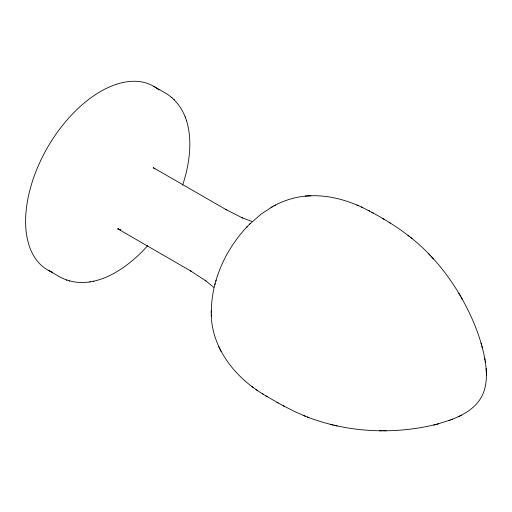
<?xml version="1.0" encoding="UTF-8"?>
<svg xmlns="http://www.w3.org/2000/svg" width="512" height="512" viewBox="0 0 512 512"><rect width="100%" height="100%" fill="white"/><g stroke="black" fill="none" stroke-linecap="round" stroke-linejoin="round"><path stroke-width="0.77" d="M211.309 312.653C211.226 280.64 225.606 249.53 247.366 226.445M485.139 360.794C487.11 373.056 487.462 386.611 481.056 397.722C474.637 408.826 462.72 415.296 451.117 419.718M214.854 284.646L215.123 283.686M215.878 280.979L216.122 280.115M182.624 185.158C192.563 155.552 196.326 112.634 166.086 93.44L153.805 86.355M147.75 245.562C127.085 268.973 91.795 293.683 60.058 277.088L48.211 270.24M249.331 224.435L261.088 214.131L272.512 206.65M246.739 227.085L250.029 223.718M273.926 205.882C284.358 200.166 296.038 196.672 307.917 195.923M271.002 207.488L275.514 205.005M458.253 416.723L459.501 416.109M460.224 415.744L461.389 415.168M436.89 424.224L450.08 420.102M448.595 420.659L452.518 419.194M307.354 417.03C348.922 432.986 395.584 434.874 438.598 423.782M433.741 425.037L435.539 424.576M89.856 281.958L90.323 281.862M93.331 281.274L93.792 281.184M308.32 195.904C325.434 194.771 342.554 198.848 358.214 205.568M305.338 196.096L310.944 195.725M379.507 430.72L382.074 430.733M383.661 430.726L386.163 430.739M120.294 229.766L120.806 229.85L119.802 229.613M330.298 424.358L333.12 425.024M334.259 425.286L337.05 425.946M251.853 221.427L241.933 217.683L242.406 217.894L225.997 209.594L226.438 209.83L153.235 167.642L154.842 168.922M66.272 280.045L66.701 280.179M69.171 280.979L69.594 281.12M118.829 229.299L117.901 228.909L191.027 271.162L190.598 270.899L205.99 280.96L205.574 280.653L213.779 287.373M283.149 405.709L295.59 412.006L305.197 416.166M303.814 415.622L308.736 417.574M361.389 206.982C386.81 219.565 411.322 235.027 430.733 255.955M356.851 204.96L362.765 207.597M368.218 210.317L369.53 211.04M371.949 212.352L373.261 213.075M265.965 395.917L278.202 402.976M276.883 402.253L284.467 406.432M382.893 218.643L384.179 219.418M389.018 222.336L390.304 223.117M211.277 310.925C210.157 346.317 234.419 377.101 263.622 394.483M262.336 393.702L267.251 396.698M252.013 386.541L253.222 387.418M256.038 389.459L257.254 390.342M407.936 235.277L409.101 236.205M410.925 237.638L412.083 238.56M171.75 97.35L172.083 97.651M174.01 99.392L174.342 99.693M431.526 256.806C442.528 268.538 452.058 281.619 460.154 295.501M428.742 253.843L433.491 258.899M460.941 296.877C472.499 317.146 481.677 339.13 485.382 362.272M458.861 293.274L462.202 299.04M218.586 346.362L219.725 348.678M219.904 349.037L221.062 351.398M185.197 116.819L185.35 117.267M186.349 120.166L186.496 120.608M481.056 343.091L481.549 344.877M481.926 346.227L482.4 347.923M484.691 358.144L484.954 359.706M486.106 368.474L486.202 369.862M486.246 370.669L486.362 373.299M486.374 373.978L486.4 375.213M211.354 314.266L211.386 316.083M52.838 272.371A106.029 61.216 -60 0 1 47.878 146.899A106.029 61.216 -60 0 1 158.95 90.029M118.778 229.325L117.901 228.909L118.778 229.325"/></g></svg>
